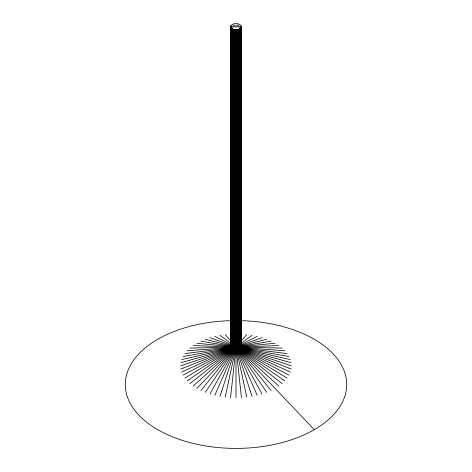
<?xml version="1.0" encoding="UTF-8"?>
<svg xmlns="http://www.w3.org/2000/svg" width="472" height="472" viewBox="0 0 472 472"><rect width="100%" height="100%" fill="white"/><g stroke="black" fill="none" stroke-linecap="round" stroke-linejoin="round"><path stroke-width="0.35" stroke-dasharray="2.36 1.77" d="M239.658 25.913L239.658 27.388M239.227 25.7L239.227 27.913M238.755 25.517L238.755 28.462M238.26 24.627L238.26 28.308M237.735 24.503L237.735 28.184M237.192 24.414L237.192 28.096M236.637 25.093L236.637 28.774M236.071 25.075L236.071 28.757M235.504 25.087L235.504 28.768M234.944 25.134L234.944 28.816M234.395 24.479L234.395 28.161M233.87 24.591L233.87 28.279M233.363 25.476L233.363 28.42M232.885 25.653L232.885 27.866M232.448 25.86L232.448 27.329"/><path stroke-width="0.71" d="M236 397.784L236 351.569M230.708 26.385C231.398 30.886 239.965 30.934 241.31 26.792C240.295 22.491 232.324 22.473 230.708 26.385L230.725 349.604M230.572 397.63L235.528 351.551M225.203 397.17L235.074 351.451M219.934 396.409L234.643 351.327M240.885 335.338L241.428 334.023M214.819 395.353L234.236 351.18M209.91 394.008L233.498 351.658M205.249 392.397L233.127 351.386M200.883 390.527L232.767 351.162M241.162 341.103L246.797 334.483M196.859 388.421L232.489 350.867M193.213 386.102L232.206 350.613M189.98 383.583L231.97 350.354M241.162 343.333L252.066 335.25M187.183 380.892L231.781 350.082M184.865 378.054L231.634 349.805M183.03 375.104L230.832 349.894M241.133 344.531L257.181 336.306M181.714 372.06L231.309 349.315M180.918 368.957L231.239 349.05M240.808 345.41L262.09 337.645M180.646 365.829L231.156 348.802M180.918 362.697L231.056 348.56M240.891 345.905L266.751 339.256M181.714 359.593L230.997 348.312M183.036 356.549L230.92 348.065M241.015 346.3L271.111 341.126M184.865 353.599L230.885 347.811M241.074 346.654L275.141 343.232M187.183 350.761L230.897 347.539M241.074 346.973L278.787 345.557M189.98 348.07L230.885 347.268M241.115 347.268L282.02 348.07M193.213 345.551L230.926 346.973M241.098 347.539L284.817 350.761M196.859 343.232L230.926 346.654M241.115 347.811L287.135 353.599M200.883 341.126L230.985 346.3M241.08 348.065L288.964 356.549M240.997 348.312L290.286 359.593M205.249 339.256L231.109 345.905M240.944 348.56L291.082 362.697M240.844 348.796L291.348 365.829M209.91 337.645L231.191 345.41M240.761 349.05L291.082 368.957M240.69 349.315L290.286 372.06M214.819 336.306L230.867 344.531M241.168 349.894L288.964 375.104M240.366 349.805L287.135 378.054M240.218 350.082L284.817 380.892M219.934 335.244L230.837 343.333M240.024 350.354L282.02 383.583M239.788 350.613L278.787 386.102M239.51 350.867L314.275 429.679M225.203 334.483L230.837 341.103M239.233 351.162L271.117 390.527M238.867 351.386L266.751 392.397M238.502 351.658L262.09 394.008M237.764 351.18L257.181 395.353M230.572 334.023L231.115 335.338M237.357 351.327L252.066 396.409M236.926 351.451L246.797 397.17M236.472 351.551L241.422 397.63M241.304 26.462L241.31 349.357M241.233 26.137L241.257 349.681M241.109 25.818L241.145 350.737M240.974 27.748L240.974 350.312M240.749 28.049L240.749 350.613M240.466 28.332L240.466 351.634M240.136 28.591L240.136 351.162M239.758 28.839L239.758 351.404M239.333 29.057L239.333 351.622M238.879 29.246L238.879 351.817M238.389 29.406L238.389 351.976M237.87 29.541L237.87 352.106M237.327 29.636L237.327 352.206M236.773 29.701L236.773 352.271M236.212 29.73L236.212 352.301M235.646 29.73L235.646 352.295M235.085 29.689L235.085 352.259M234.531 29.618L234.531 352.183M234 29.512L234 352.077M233.487 29.37L233.487 351.941M233.003 29.199L233.003 351.77M232.554 29.004L232.554 351.569M232.141 28.78L232.141 351.345M231.776 28.532L231.776 351.097M231.457 28.261L231.457 350.826M231.191 27.972L231.191 351.274M230.979 27.671L230.979 350.236M230.932 25.742L230.932 348.312M230.79 26.06L230.82 350.661M241.068 320.641A110.702 63.909 0 0 1 331.014 417.283A110.702 63.909 0 0 1 140.986 417.283A110.702 63.909 0 0 1 230.932 320.641"/></g></svg>
